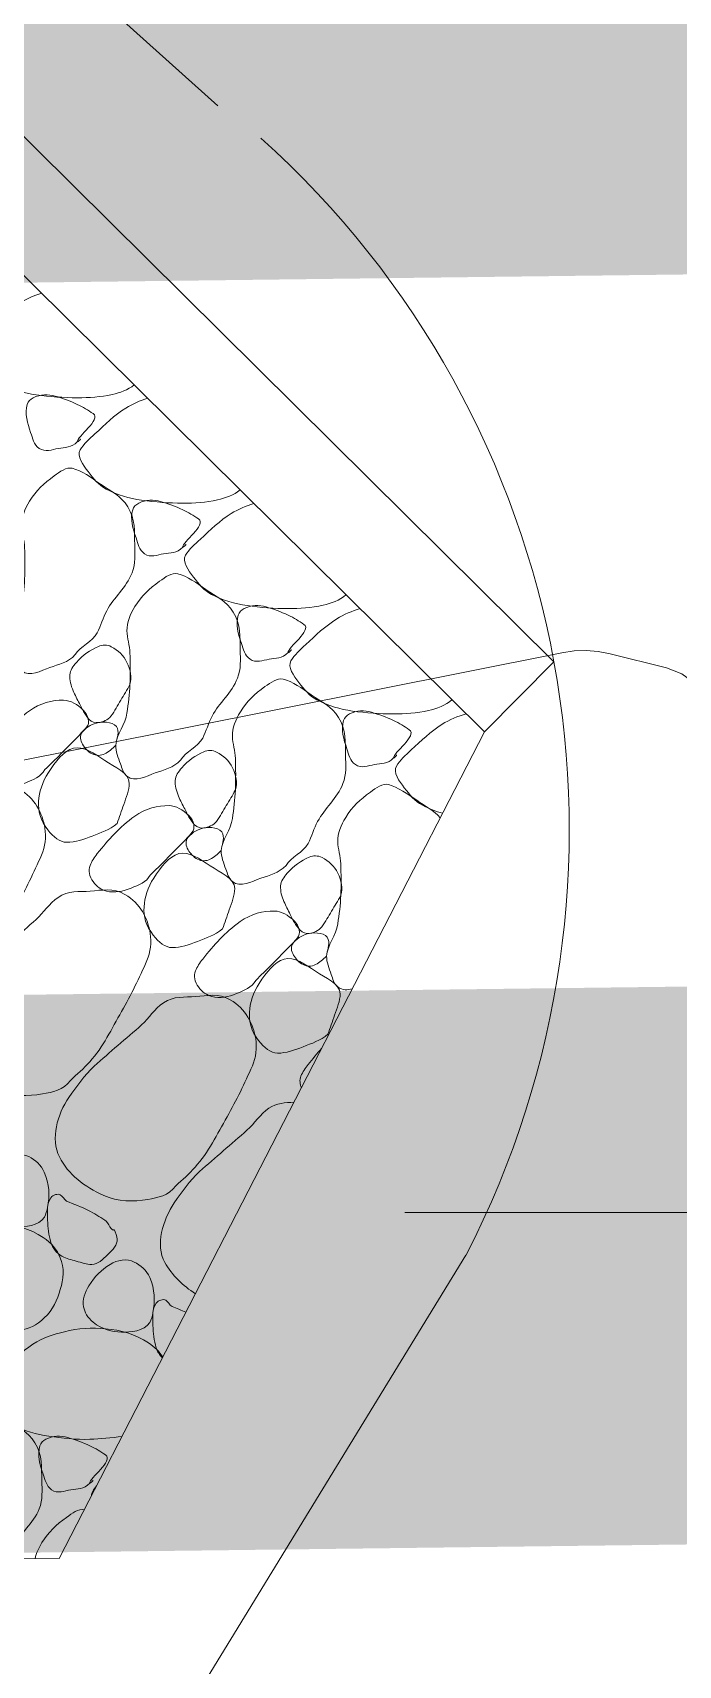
# Model space of a CAD drawing. Header units: feet. Extents: x 47819 to 50150, y 49272 to 50730.
# Drawn here: x 49412.47 to 49419.41, y 50323.01 to 50340.57 of the extents above; entities that cross this region are included whole.
import ezdxf

# ---------------------------------------------------------------- set-up
doc = ezdxf.new("R2010")
doc.units = ezdxf.units.FT
doc.header["$MEASUREMENT"] = 0
doc.linetypes.add('DGN Style 3', pattern=[19.099317, 13.64237, -5.456948])
doc.linetypes.add('HIDDEN', pattern=[0.375, 0.25, -0.125])
doc.layers.add('GRID', color=254, linetype='HIDDEN')
doc.layers.add('SILT FENCE', color=200, linetype='Continuous')
for name, color, linetype, lineweight in [('Level 22', 1, 'Continuous', 0), ('Level 30', 1, 'Continuous', 0), ('Level 45', 1, 'Continuous', 0)]:
    doc.layers.add(name, color=color, linetype=linetype, lineweight=lineweight)

msp = doc.modelspace()

# ---------------------------------------------------------------- linework, layer by layer
at = {"layer": 'GRID', "color": 252, "linetype": 'HIDDEN', "lineweight": 0, "ltscale": 33}
msp.add_line((47857.222, 50327.883), (50111.542, 50327.883), dxfattribs=at)
at = {"layer": 'Level 22', "color": 35, "linetype": 'DGN Style 3', "lineweight": 0, "flags": 128}
msp.add_lwpolyline([(49442.998, 50310.951), (49427.664, 50310.686), (49424.896, 50311.03), (49422.864, 50312.17), (49421.569, 50314.107), (49421.009, 50316.839), (49420.155, 50330.775), (49420.128, 50331.111), (49420.09, 50331.445), (49420.039, 50331.778), (49419.977, 50332.109), (49419.734, 50333.276), (49419.677, 50333.445), (49419.583, 50333.579), (49419.453, 50333.678), (49419.286, 50333.742), (49418.682, 50333.892), (49418.553, 50333.917), (49418.423, 50333.928), (49418.292, 50333.923), (49418.162, 50333.904), (49398.745, 50330.03), (49398.577, 50330.021), (49398.441, 50330.065), (49398.337, 50330.163), (49398.265, 50330.315), (49398.081, 50330.9), (49398.04, 50331.025), (49397.997, 50331.149), (49397.952, 50331.272), (49397.904, 50331.394), (49397.633, 50332.072), (49397.575, 50332.217), (49397.521, 50332.364), (49397.468, 50332.511), (49397.417, 50332.659), (49395.505, 50338.408)], dxfattribs=at)
at = {"layer": 'Level 30', "color": 5, "linetype": 'Continuous', "lineweight": 0}
for p, q in [((49414.462, 50339.786), (49402.801, 50350.268)), ((49413.109, 50320.862), (49417.13, 50327.423))]:
    msp.add_line(p, q, dxfattribs=at)
at = {"layer": 'Level 30', "color": 1, "linetype": 'Continuous', "lineweight": 0}
for p, q in [((49412.756, 50324.161), (49417.33, 50333.054)), ((49350.813, 50323.852), (49412.756, 50324.161))]:
    msp.add_line(p, q, dxfattribs=at)
at = {"layer": 'Level 30', "color": 5, "linetype": 'Continuous', "lineweight": 0, "extrusion": (0, 0, -1)}
msp.add_arc((-49408.24, 50332.002), 10, 131.9499, 207.2534, dxfattribs=at)
at = {"layer": 'Level 30', "color": 1, "linetype": 'Continuous', "lineweight": 0}
for points, knots in [([(49413.561, 50336.785), (49413.495, 50336.729), (49413.411, 50336.7), (49413.326, 50336.681), (49413.201, 50336.654), (49413.076, 50336.646), (49412.951, 50336.646), (49412.804, 50336.646), (49412.656, 50336.657), (49412.509, 50336.678), (49412.376, 50336.696), (49412.251, 50336.733), (49412.127, 50336.798), (49412.043, 50336.842), (49411.991, 50336.908), (49411.933, 50336.985), (49411.879, 50337.056), (49411.808, 50337.153), (49411.848, 50337.219), (49411.885, 50337.281), (49411.947, 50337.338), (49412.007, 50337.392), (49412.116, 50337.491), (49412.215, 50337.59), (49412.339, 50337.668), (49412.411, 50337.712), (49412.486, 50337.746), (49412.565, 50337.771)], [0, 0, 0, 0, 0.08844, 0.08844, 0.08844, 0.217742, 0.217742, 0.217742, 0.369939, 0.369939, 0.369939, 0.507445, 0.507445, 0.507445, 0.600204, 0.600204, 0.600204, 0.685492, 0.685492, 0.685492, 0.766286, 0.766286, 0.766286, 0.914627, 0.914627, 0.914627, 1, 1, 1, 1]), ([(49412.951, 50336.172), (49412.888, 50336.105), (49412.816, 50336.115), (49412.746, 50336.101), (49412.679, 50336.089), (49412.604, 50336.057), (49412.541, 50336.101), (49412.481, 50336.143), (49412.47, 50336.209), (49412.449, 50336.271), (49412.415, 50336.37), (49412.383, 50336.478), (49412.413, 50336.575), (49412.423, 50336.606), (49412.446, 50336.63), (49412.477, 50336.646), (49412.554, 50336.685), (49412.639, 50336.685), (49412.714, 50336.664), (49412.794, 50336.641), (49412.872, 50336.612), (49412.951, 50336.575), (49413.012, 50336.547), (49413.069, 50336.511), (49413.121, 50336.476), (49413.212, 50336.414), (49412.945, 50336.226), (49412.951, 50336.172), (49412.952, 50336.165), (49412.996, 50336.206), (49412.983, 50336.204)], [0, 0, 0, 0, 0.103475, 0.103475, 0.103475, 0.201297, 0.201297, 0.201297, 0.293367, 0.293367, 0.293367, 0.439391, 0.439391, 0.439391, 0.484772, 0.484772, 0.484772, 0.598088, 0.598088, 0.598088, 0.7187, 0.7187, 0.7187, 0.812423, 0.812423, 0.812423, 0.978533, 0.978533, 0.978533, 1, 1, 1, 1]), ([(49414.701, 50335.656), (49414.634, 50335.598), (49414.547, 50335.567), (49414.459, 50335.548), (49414.334, 50335.52), (49414.209, 50335.512), (49414.084, 50335.512), (49413.937, 50335.513), (49413.79, 50335.524), (49413.642, 50335.544), (49413.509, 50335.563), (49413.385, 50335.599), (49413.261, 50335.664), (49413.177, 50335.709), (49413.125, 50335.775), (49413.066, 50335.852), (49413.012, 50335.923), (49412.942, 50336.019), (49412.981, 50336.085), (49413.019, 50336.147), (49413.081, 50336.204), (49413.14, 50336.258), (49413.25, 50336.358), (49413.348, 50336.457), (49413.473, 50336.534), (49413.547, 50336.58), (49413.625, 50336.615), (49413.708, 50336.64)], [0, 0, 0, 0, 0.090561, 0.090561, 0.090561, 0.219126, 0.219126, 0.219126, 0.370455, 0.370455, 0.370455, 0.507176, 0.507176, 0.507176, 0.599407, 0.599407, 0.599407, 0.684208, 0.684208, 0.684208, 0.764541, 0.764541, 0.764541, 0.912036, 0.912036, 0.912036, 1, 1, 1, 1]), ([(49412.928, 50333.883), (49412.851, 50333.798), (49412.752, 50333.78), (49412.656, 50333.745), (49412.56, 50333.709), (49412.437, 50333.64), (49412.352, 50333.709), (49412.31, 50333.744), (49412.299, 50333.795), (49412.281, 50333.844), (49412.257, 50333.91), (49412.229, 50333.977), (49412.232, 50334.042), (49412.237, 50334.158), (49412.335, 50334.268), (49412.352, 50334.388), (49412.366, 50334.49), (49412.38, 50334.593), (49412.384, 50334.696), (49412.388, 50334.809), (49412.387, 50334.922), (49412.384, 50335.035), (49412.382, 50335.115), (49412.354, 50335.193), (49412.352, 50335.272), (49412.35, 50335.363), (49412.385, 50335.449), (49412.437, 50335.534), (49412.509, 50335.651), (49412.588, 50335.724), (49412.702, 50335.806), (49412.765, 50335.851), (49412.834, 50335.902), (49412.896, 50335.887), (49413, 50335.863), (49413.1, 50335.787), (49413.2, 50335.717), (49413.311, 50335.642), (49413.417, 50335.595), (49413.494, 50335.474), (49413.577, 50335.341), (49413.564, 50335.204), (49413.568, 50335.067), (49413.571, 50334.966), (49413.579, 50334.862), (49413.54, 50334.763), (49413.477, 50334.604), (49413.343, 50334.498), (49413.268, 50334.356), (49413.228, 50334.282), (49413.204, 50334.194), (49413.165, 50334.119), (49413.114, 50334.022), (49412.983, 50333.975), (49412.928, 50333.883)], [0, 0, 0, 0, 0.054316, 0.054316, 0.054316, 0.108799, 0.108799, 0.108799, 0.135821, 0.135821, 0.135821, 0.172146, 0.172146, 0.172146, 0.237422, 0.237422, 0.237422, 0.292461, 0.292461, 0.292461, 0.352873, 0.352873, 0.352873, 0.395413, 0.395413, 0.395413, 0.444368, 0.444368, 0.444368, 0.51201, 0.51201, 0.51201, 0.549525, 0.549525, 0.549525, 0.611502, 0.611502, 0.611502, 0.679424, 0.679424, 0.679424, 0.752988, 0.752988, 0.752988, 0.80734, 0.80734, 0.80734, 0.894432, 0.894432, 0.894432, 0.940374, 0.940374, 0.940374, 1, 1, 1, 1]), ([(49414.084, 50335.039), (49414.022, 50334.971), (49413.95, 50334.981), (49413.879, 50334.968), (49413.812, 50334.955), (49413.738, 50334.923), (49413.674, 50334.968), (49413.614, 50335.01), (49413.604, 50335.075), (49413.582, 50335.138), (49413.548, 50335.236), (49413.517, 50335.344), (49413.547, 50335.442), (49413.556, 50335.472), (49413.58, 50335.497), (49413.611, 50335.512), (49413.688, 50335.552), (49413.772, 50335.551), (49413.847, 50335.53), (49413.927, 50335.507), (49414.006, 50335.478), (49414.084, 50335.442), (49414.146, 50335.413), (49414.203, 50335.378), (49414.254, 50335.343), (49414.345, 50335.28), (49414.078, 50335.092), (49414.084, 50335.039), (49414.085, 50335.032), (49414.129, 50335.073), (49414.116, 50335.07)], [0, 0, 0, 0, 0.103475, 0.103475, 0.103475, 0.201297, 0.201297, 0.201297, 0.293367, 0.293367, 0.293367, 0.439391, 0.439391, 0.439391, 0.484772, 0.484772, 0.484772, 0.598088, 0.598088, 0.598088, 0.7187, 0.7187, 0.7187, 0.812423, 0.812423, 0.812423, 0.978533, 0.978533, 0.978533, 1, 1, 1, 1]), ([(49415.84, 50334.528), (49415.772, 50334.467), (49415.683, 50334.434), (49415.593, 50334.414), (49415.468, 50334.387), (49415.343, 50334.379), (49415.218, 50334.379), (49415.071, 50334.379), (49414.923, 50334.39), (49414.776, 50334.411), (49414.643, 50334.429), (49414.518, 50334.466), (49414.394, 50334.531), (49414.31, 50334.575), (49414.258, 50334.641), (49414.2, 50334.718), (49414.146, 50334.789), (49414.075, 50334.886), (49414.115, 50334.952), (49414.152, 50335.014), (49414.214, 50335.071), (49414.274, 50335.125), (49414.383, 50335.224), (49414.482, 50335.323), (49414.606, 50335.401), (49414.683, 50335.448), (49414.765, 50335.483), (49414.85, 50335.509)], [0, 0, 0, 0, 0.092647, 0.092647, 0.092647, 0.220483, 0.220483, 0.220483, 0.370954, 0.370954, 0.370954, 0.5069, 0.5069, 0.5069, 0.598608, 0.598608, 0.598608, 0.682928, 0.682928, 0.682928, 0.762806, 0.762806, 0.762806, 0.909464, 0.909464, 0.909464, 1, 1, 1, 1]), ([(49414.062, 50332.749), (49413.984, 50332.664), (49413.885, 50332.646), (49413.789, 50332.611), (49413.693, 50332.576), (49413.57, 50332.506), (49413.485, 50332.576), (49413.443, 50332.61), (49413.433, 50332.661), (49413.415, 50332.71), (49413.39, 50332.776), (49413.362, 50332.843), (49413.365, 50332.908), (49413.37, 50333.025), (49413.469, 50333.134), (49413.485, 50333.255), (49413.5, 50333.356), (49413.513, 50333.459), (49413.517, 50333.562), (49413.522, 50333.675), (49413.52, 50333.789), (49413.517, 50333.902), (49413.515, 50333.981), (49413.487, 50334.06), (49413.485, 50334.139), (49413.484, 50334.229), (49413.518, 50334.315), (49413.57, 50334.4), (49413.642, 50334.517), (49413.722, 50334.591), (49413.835, 50334.672), (49413.898, 50334.718), (49413.967, 50334.769), (49414.03, 50334.754), (49414.133, 50334.729), (49414.234, 50334.653), (49414.334, 50334.584), (49414.444, 50334.508), (49414.55, 50334.462), (49414.627, 50334.34), (49414.711, 50334.208), (49414.698, 50334.07), (49414.702, 50333.933), (49414.704, 50333.833), (49414.713, 50333.729), (49414.673, 50333.629), (49414.611, 50333.47), (49414.476, 50333.365), (49414.401, 50333.223), (49414.361, 50333.148), (49414.338, 50333.061), (49414.299, 50332.986), (49414.248, 50332.889), (49414.117, 50332.842), (49414.062, 50332.749)], [0, 0, 0, 0, 0.054316, 0.054316, 0.054316, 0.108799, 0.108799, 0.108799, 0.135821, 0.135821, 0.135821, 0.172146, 0.172146, 0.172146, 0.237422, 0.237422, 0.237422, 0.292461, 0.292461, 0.292461, 0.352873, 0.352873, 0.352873, 0.395413, 0.395413, 0.395413, 0.444368, 0.444368, 0.444368, 0.51201, 0.51201, 0.51201, 0.549525, 0.549525, 0.549525, 0.611502, 0.611502, 0.611502, 0.679424, 0.679424, 0.679424, 0.752988, 0.752988, 0.752988, 0.80734, 0.80734, 0.80734, 0.894432, 0.894432, 0.894432, 0.940374, 0.940374, 0.940374, 1, 1, 1, 1]), ([(49415.218, 50333.905), (49415.155, 50333.838), (49415.083, 50333.848), (49415.013, 50333.834), (49414.946, 50333.822), (49414.871, 50333.79), (49414.808, 50333.834), (49414.748, 50333.876), (49414.737, 50333.942), (49414.716, 50334.004), (49414.682, 50334.103), (49414.65, 50334.211), (49414.68, 50334.308), (49414.69, 50334.339), (49414.713, 50334.363), (49414.744, 50334.379), (49414.821, 50334.418), (49414.906, 50334.418), (49414.981, 50334.397), (49415.061, 50334.374), (49415.139, 50334.345), (49415.218, 50334.308), (49415.279, 50334.28), (49415.336, 50334.244), (49415.388, 50334.209), (49415.479, 50334.147), (49415.212, 50333.959), (49415.218, 50333.905), (49415.219, 50333.898), (49415.263, 50333.939), (49415.25, 50333.937)], [0, 0, 0, 0, 0.103475, 0.103475, 0.103475, 0.201297, 0.201297, 0.201297, 0.293367, 0.293367, 0.293367, 0.439391, 0.439391, 0.439391, 0.484772, 0.484772, 0.484772, 0.598088, 0.598088, 0.598088, 0.7187, 0.7187, 0.7187, 0.812423, 0.812423, 0.812423, 0.978533, 0.978533, 0.978533, 1, 1, 1, 1]), ([(49416.98, 50333.4), (49416.911, 50333.336), (49416.819, 50333.301), (49416.726, 50333.281), (49416.601, 50333.253), (49416.476, 50333.245), (49416.351, 50333.245), (49416.204, 50333.246), (49416.057, 50333.257), (49415.909, 50333.277), (49415.776, 50333.296), (49415.652, 50333.332), (49415.528, 50333.397), (49415.444, 50333.442), (49415.392, 50333.508), (49415.333, 50333.585), (49415.279, 50333.656), (49415.209, 50333.752), (49415.248, 50333.818), (49415.286, 50333.88), (49415.348, 50333.937), (49415.407, 50333.991), (49415.516, 50334.091), (49415.615, 50334.19), (49415.74, 50334.267), (49415.819, 50334.316), (49415.904, 50334.352), (49415.992, 50334.378)], [0, 0, 0, 0, 0.094699, 0.094699, 0.094699, 0.221814, 0.221814, 0.221814, 0.371438, 0.371438, 0.371438, 0.506617, 0.506617, 0.506617, 0.597808, 0.597808, 0.597808, 0.681653, 0.681653, 0.681653, 0.761081, 0.761081, 0.761081, 0.906912, 0.906912, 0.906912, 1, 1, 1, 1]), ([(49413.517, 50333.562), (49413.486, 50333.5), (49413.452, 50333.449), (49413.418, 50333.393), (49413.384, 50333.335), (49413.355, 50333.279), (49413.312, 50333.223), (49413.28, 50333.18), (49413.224, 50333.158), (49413.178, 50333.152), (49413.146, 50333.148), (49413.106, 50333.159), (49413.079, 50333.187), (49413.027, 50333.242), (49413.004, 50333.298), (49412.973, 50333.357), (49412.949, 50333.403), (49412.927, 50333.448), (49412.906, 50333.495), (49412.882, 50333.549), (49412.866, 50333.609), (49412.87, 50333.665), (49412.874, 50333.713), (49412.904, 50333.756), (49412.941, 50333.799), (49413.012, 50333.882), (49413.089, 50333.933), (49413.178, 50333.972), (49413.22, 50333.991), (49413.273, 50333.991), (49413.316, 50333.969), (49413.39, 50333.929), (49413.447, 50333.877), (49413.485, 50333.799), (49413.524, 50333.721), (49413.54, 50333.638), (49413.517, 50333.562)], [0, 0, 0, 0, 0.087607, 0.087607, 0.087607, 0.176844, 0.176844, 0.176844, 0.244543, 0.244543, 0.244543, 0.291416, 0.291416, 0.291416, 0.380653, 0.380653, 0.380653, 0.449046, 0.449046, 0.449046, 0.526343, 0.526343, 0.526343, 0.594042, 0.594042, 0.594042, 0.724902, 0.724902, 0.724902, 0.786407, 0.786407, 0.786407, 0.893425, 0.893425, 0.893425, 1, 1, 1, 1]), ([(49415.195, 50331.616), (49415.118, 50331.531), (49415.019, 50331.513), (49414.923, 50331.478), (49414.827, 50331.442), (49414.703, 50331.373), (49414.619, 50331.442), (49414.577, 50331.477), (49414.566, 50331.528), (49414.548, 50331.577), (49414.524, 50331.643), (49414.496, 50331.71), (49414.499, 50331.775), (49414.504, 50331.891), (49414.602, 50332.001), (49414.619, 50332.121), (49414.633, 50332.223), (49414.647, 50332.326), (49414.651, 50332.429), (49414.655, 50332.542), (49414.654, 50332.655), (49414.651, 50332.768), (49414.649, 50332.848), (49414.621, 50332.926), (49414.619, 50333.005), (49414.617, 50333.096), (49414.652, 50333.182), (49414.704, 50333.267), (49414.776, 50333.384), (49414.855, 50333.457), (49414.969, 50333.539), (49415.032, 50333.584), (49415.101, 50333.635), (49415.163, 50333.62), (49415.267, 50333.596), (49415.367, 50333.52), (49415.467, 50333.451), (49415.578, 50333.375), (49415.684, 50333.328), (49415.761, 50333.207), (49415.844, 50333.074), (49415.831, 50332.937), (49415.835, 50332.8), (49415.838, 50332.699), (49415.846, 50332.595), (49415.807, 50332.496), (49415.744, 50332.337), (49415.61, 50332.231), (49415.535, 50332.089), (49415.495, 50332.015), (49415.471, 50331.927), (49415.432, 50331.852), (49415.381, 50331.755), (49415.25, 50331.708), (49415.195, 50331.616)], [0, 0, 0, 0, 0.054316, 0.054316, 0.054316, 0.108799, 0.108799, 0.108799, 0.135821, 0.135821, 0.135821, 0.172146, 0.172146, 0.172146, 0.237422, 0.237422, 0.237422, 0.292461, 0.292461, 0.292461, 0.352873, 0.352873, 0.352873, 0.395413, 0.395413, 0.395413, 0.444368, 0.444368, 0.444368, 0.51201, 0.51201, 0.51201, 0.549525, 0.549525, 0.549525, 0.611502, 0.611502, 0.611502, 0.679424, 0.679424, 0.679424, 0.752988, 0.752988, 0.752988, 0.80734, 0.80734, 0.80734, 0.894432, 0.894432, 0.894432, 0.940374, 0.940374, 0.940374, 1, 1, 1, 1]), ([(49412.602, 50332.647), (49412.561, 50332.568), (49412.476, 50332.539), (49412.396, 50332.505), (49412.312, 50332.469), (49412.216, 50332.451), (49412.131, 50332.473), (49412.075, 50332.488), (49412.027, 50332.521), (49411.986, 50332.576), (49411.946, 50332.63), (49411.933, 50332.697), (49411.955, 50332.749), (49411.973, 50332.793), (49412, 50332.836), (49412.032, 50332.876), (49412.157, 50333.032), (49412.266, 50333.158), (49412.435, 50333.279), (49412.55, 50333.361), (49412.683, 50333.397), (49412.803, 50333.393), (49412.879, 50333.39), (49412.951, 50333.351), (49413.019, 50333.283), (49413.07, 50333.231), (49413.091, 50333.148), (49413.051, 50333.103), (49413.015, 50333.063), (49412.979, 50333.025), (49412.941, 50332.986), (49412.828, 50332.87), (49412.715, 50332.755), (49412.602, 50332.647)], [0, 0, 0, 0, 0.081972, 0.081972, 0.081972, 0.169857, 0.169857, 0.169857, 0.228285, 0.228285, 0.228285, 0.286248, 0.286248, 0.286248, 0.335334, 0.335334, 0.335334, 0.522907, 0.522907, 0.522907, 0.649504, 0.649504, 0.649504, 0.729114, 0.729114, 0.729114, 0.789367, 0.789367, 0.789367, 0.842044, 0.842044, 0.842044, 1, 1, 1, 1]), ([(49416.351, 50332.772), (49416.289, 50332.704), (49416.217, 50332.714), (49416.146, 50332.701), (49416.079, 50332.688), (49416.005, 50332.656), (49415.941, 50332.701), (49415.881, 50332.743), (49415.871, 50332.808), (49415.849, 50332.871), (49415.815, 50332.969), (49415.784, 50333.077), (49415.814, 50333.175), (49415.823, 50333.205), (49415.847, 50333.23), (49415.878, 50333.245), (49415.955, 50333.285), (49416.039, 50333.285), (49416.114, 50333.263), (49416.194, 50333.24), (49416.273, 50333.211), (49416.351, 50333.175), (49416.412, 50333.146), (49416.47, 50333.111), (49416.521, 50333.076), (49416.612, 50333.013), (49416.345, 50332.825), (49416.351, 50332.772), (49416.352, 50332.765), (49416.396, 50332.806), (49416.383, 50332.804)], [0, 0, 0, 0, 0.103475, 0.103475, 0.103475, 0.201297, 0.201297, 0.201297, 0.293367, 0.293367, 0.293367, 0.439391, 0.439391, 0.439391, 0.484772, 0.484772, 0.484772, 0.598088, 0.598088, 0.598088, 0.7187, 0.7187, 0.7187, 0.812423, 0.812423, 0.812423, 0.978533, 0.978533, 0.978533, 1, 1, 1, 1]), ([(49416.879, 50332.177), (49416.804, 50332.198), (49416.732, 50332.228), (49416.661, 50332.264), (49416.579, 50332.306), (49416.526, 50332.375), (49416.467, 50332.451), (49416.412, 50332.521), (49416.342, 50332.619), (49416.382, 50332.685), (49416.419, 50332.747), (49416.481, 50332.804), (49416.541, 50332.858), (49416.65, 50332.958), (49416.748, 50333.057), (49416.873, 50333.134), (49416.956, 50333.184), (49417.043, 50333.221), (49417.134, 50333.247)], [0, 0, 0, 0, 0.13768, 0.13768, 0.13768, 0.296075, 0.296075, 0.296075, 0.44171, 0.44171, 0.44171, 0.579673, 0.579673, 0.579673, 0.832976, 0.832976, 0.832976, 1, 1, 1, 1]), ([(49413.365, 50332.908), (49413.327, 50332.87), (49413.289, 50332.84), (49413.245, 50332.816), (49413.206, 50332.795), (49413.152, 50332.795), (49413.111, 50332.816), (49413.066, 50332.839), (49413.034, 50332.876), (49413.008, 50332.919), (49412.984, 50332.958), (49412.974, 50333.014), (49413.008, 50333.053), (49413.058, 50333.11), (49413.119, 50333.141), (49413.178, 50333.152), (49413.243, 50333.164), (49413.362, 50333.159), (49413.383, 50333.088), (49413.401, 50333.029), (49413.369, 50332.968), (49413.365, 50332.908)], [0, 0, 0, 0, 0.13075, 0.13075, 0.13075, 0.246831, 0.246831, 0.246831, 0.372114, 0.372114, 0.372114, 0.488195, 0.488195, 0.488195, 0.657947, 0.657947, 0.657947, 0.84346, 0.84346, 0.84346, 1, 1, 1, 1]), ([(49413.379, 50332.067), (49413.295, 50331.998), (49413.206, 50331.97), (49413.111, 50331.932), (49413.022, 50331.897), (49412.928, 50331.863), (49412.838, 50331.865), (49412.76, 50331.867), (49412.694, 50331.922), (49412.633, 50332), (49412.554, 50332.101), (49412.529, 50332.203), (49412.534, 50332.304), (49412.54, 50332.407), (49412.573, 50332.511), (49412.64, 50332.615), (49412.718, 50332.733), (49412.802, 50332.848), (49412.909, 50332.876), (49413.013, 50332.904), (49413.137, 50332.819), (49413.245, 50332.746), (49413.353, 50332.672), (49413.508, 50332.615), (49413.51, 50332.502), (49413.511, 50332.426), (49413.476, 50332.347), (49413.45, 50332.272), (49413.427, 50332.203), (49413.402, 50332.135), (49413.379, 50332.067)], [0, 0, 0, 0, 0.099321, 0.099321, 0.099321, 0.192025, 0.192025, 0.192025, 0.273076, 0.273076, 0.273076, 0.378794, 0.378794, 0.378794, 0.48747, 0.48747, 0.48747, 0.61146, 0.61146, 0.61146, 0.73063, 0.73063, 0.73063, 0.849753, 0.849753, 0.849753, 0.928287, 0.928287, 0.928287, 1, 1, 1, 1]), ([(49414.651, 50332.429), (49414.62, 50332.367), (49414.586, 50332.315), (49414.552, 50332.259), (49414.517, 50332.202), (49414.488, 50332.145), (49414.446, 50332.089), (49414.413, 50332.047), (49414.357, 50332.025), (49414.311, 50332.019), (49414.279, 50332.014), (49414.24, 50332.025), (49414.212, 50332.054), (49414.16, 50332.108), (49414.138, 50332.164), (49414.106, 50332.224), (49414.082, 50332.269), (49414.06, 50332.314), (49414.039, 50332.362), (49414.015, 50332.415), (49414, 50332.476), (49414.004, 50332.531), (49414.007, 50332.58), (49414.037, 50332.623), (49414.074, 50332.666), (49414.146, 50332.748), (49414.222, 50332.799), (49414.311, 50332.839), (49414.353, 50332.857), (49414.407, 50332.858), (49414.449, 50332.835), (49414.523, 50332.796), (49414.58, 50332.744), (49414.619, 50332.666), (49414.657, 50332.588), (49414.674, 50332.504), (49414.651, 50332.429)], [0, 0, 0, 0, 0.087607, 0.087607, 0.087607, 0.176844, 0.176844, 0.176844, 0.244543, 0.244543, 0.244543, 0.291416, 0.291416, 0.291416, 0.380653, 0.380653, 0.380653, 0.449046, 0.449046, 0.449046, 0.526343, 0.526343, 0.526343, 0.594042, 0.594042, 0.594042, 0.724902, 0.724902, 0.724902, 0.786407, 0.786407, 0.786407, 0.893425, 0.893425, 0.893425, 1, 1, 1, 1]), ([(49411.742, 50330.437), (49411.668, 50330.329), (49411.55, 50330.311), (49411.442, 50330.292), (49411.287, 50330.264), (49411.122, 50330.265), (49410.968, 50330.334), (49410.763, 50330.426), (49410.585, 50330.559), (49410.491, 50330.748), (49410.394, 50330.942), (49410.469, 50331.208), (49410.593, 50331.388), (49410.676, 50331.508), (49410.759, 50331.626), (49410.866, 50331.724), (49411.033, 50331.877), (49411.208, 50332.019), (49411.375, 50332.169), (49411.457, 50332.244), (49411.509, 50332.335), (49411.612, 50332.406), (49411.718, 50332.48), (49411.84, 50332.465), (49411.955, 50332.473), (49412.078, 50332.483), (49412.206, 50332.511), (49412.329, 50332.438), (49412.494, 50332.341), (49412.575, 50332.18), (49412.602, 50332.017), (49412.617, 50331.922), (49412.606, 50331.817), (49412.566, 50331.727), (49412.483, 50331.54), (49412.396, 50331.358), (49412.294, 50331.179), (49412.187, 50330.992), (49412.095, 50330.799), (49411.951, 50330.638), (49411.886, 50330.566), (49411.814, 50330.502), (49411.742, 50330.437)], [0, 0, 0, 0, 0.050597, 0.050597, 0.050597, 0.122728, 0.122728, 0.122728, 0.218507, 0.218507, 0.218507, 0.316787, 0.316787, 0.316787, 0.38235, 0.38235, 0.38235, 0.484937, 0.484937, 0.484937, 0.535738, 0.535738, 0.535738, 0.588733, 0.588733, 0.588733, 0.645816, 0.645816, 0.645816, 0.721809, 0.721809, 0.721809, 0.766098, 0.766098, 0.766098, 0.85889, 0.85889, 0.85889, 0.956017, 0.956017, 0.956017, 1, 1, 1, 1]), ([(49415.908, 50330.289), (49415.858, 50330.276), (49415.801, 50330.27), (49415.752, 50330.309), (49415.705, 50330.347), (49415.7, 50330.394), (49415.682, 50330.443), (49415.657, 50330.509), (49415.629, 50330.576), (49415.632, 50330.641), (49415.637, 50330.758), (49415.736, 50330.867), (49415.752, 50330.988), (49415.767, 50331.089), (49415.78, 50331.192), (49415.784, 50331.295), (49415.789, 50331.408), (49415.787, 50331.522), (49415.784, 50331.635), (49415.782, 50331.714), (49415.754, 50331.793), (49415.752, 50331.872), (49415.751, 50331.962), (49415.785, 50332.048), (49415.837, 50332.133), (49415.909, 50332.25), (49415.989, 50332.324), (49416.102, 50332.405), (49416.165, 50332.451), (49416.235, 50332.505), (49416.297, 50332.487), (49416.4, 50332.456), (49416.502, 50332.385), (49416.601, 50332.317), (49416.691, 50332.256), (49416.785, 50332.208), (49416.854, 50332.128)], [0, 0, 0, 0, 0.047594, 0.047594, 0.047594, 0.093643, 0.093643, 0.093643, 0.155542, 0.155542, 0.155542, 0.266777, 0.266777, 0.266777, 0.360569, 0.360569, 0.360569, 0.463514, 0.463514, 0.463514, 0.536007, 0.536007, 0.536007, 0.61943, 0.61943, 0.61943, 0.734696, 0.734696, 0.734696, 0.798624, 0.798624, 0.798624, 0.904238, 0.904238, 0.904238, 1, 1, 1, 1]), ([(49413.735, 50331.513), (49413.695, 50331.434), (49413.609, 50331.405), (49413.53, 50331.372), (49413.445, 50331.336), (49413.35, 50331.318), (49413.265, 50331.34), (49413.208, 50331.354), (49413.161, 50331.388), (49413.12, 50331.442), (49413.079, 50331.496), (49413.067, 50331.563), (49413.088, 50331.616), (49413.106, 50331.66), (49413.133, 50331.702), (49413.166, 50331.743), (49413.291, 50331.898), (49413.399, 50332.024), (49413.569, 50332.146), (49413.683, 50332.228), (49413.816, 50332.263), (49413.937, 50332.259), (49414.012, 50332.256), (49414.084, 50332.218), (49414.152, 50332.149), (49414.204, 50332.098), (49414.224, 50332.014), (49414.184, 50331.969), (49414.149, 50331.93), (49414.112, 50331.891), (49414.074, 50331.852), (49413.961, 50331.736), (49413.848, 50331.622), (49413.735, 50331.513)], [0, 0, 0, 0, 0.081972, 0.081972, 0.081972, 0.169857, 0.169857, 0.169857, 0.228285, 0.228285, 0.228285, 0.286248, 0.286248, 0.286248, 0.335334, 0.335334, 0.335334, 0.522907, 0.522907, 0.522907, 0.649504, 0.649504, 0.649504, 0.729114, 0.729114, 0.729114, 0.789367, 0.789367, 0.789367, 0.842044, 0.842044, 0.842044, 1, 1, 1, 1]), ([(49414.499, 50331.775), (49414.461, 50331.737), (49414.423, 50331.707), (49414.379, 50331.683), (49414.339, 50331.661), (49414.286, 50331.661), (49414.244, 50331.683), (49414.199, 50331.706), (49414.167, 50331.743), (49414.142, 50331.785), (49414.118, 50331.825), (49414.107, 50331.881), (49414.142, 50331.92), (49414.192, 50331.976), (49414.252, 50332.007), (49414.311, 50332.019), (49414.376, 50332.031), (49414.495, 50332.026), (49414.516, 50331.955), (49414.534, 50331.895), (49414.502, 50331.835), (49414.499, 50331.775)], [0, 0, 0, 0, 0.13075, 0.13075, 0.13075, 0.246831, 0.246831, 0.246831, 0.372114, 0.372114, 0.372114, 0.488195, 0.488195, 0.488195, 0.657947, 0.657947, 0.657947, 0.84346, 0.84346, 0.84346, 1, 1, 1, 1]), ([(49414.513, 50330.933), (49414.429, 50330.865), (49414.339, 50330.837), (49414.244, 50330.799), (49414.155, 50330.764), (49414.061, 50330.729), (49413.972, 50330.732), (49413.894, 50330.734), (49413.828, 50330.789), (49413.767, 50330.866), (49413.688, 50330.967), (49413.662, 50331.069), (49413.668, 50331.17), (49413.674, 50331.274), (49413.706, 50331.378), (49413.774, 50331.481), (49413.851, 50331.599), (49413.935, 50331.714), (49414.043, 50331.743), (49414.146, 50331.77), (49414.271, 50331.685), (49414.379, 50331.612), (49414.486, 50331.539), (49414.642, 50331.482), (49414.644, 50331.368), (49414.645, 50331.293), (49414.609, 50331.213), (49414.584, 50331.138), (49414.56, 50331.07), (49414.536, 50331.002), (49414.513, 50330.933)], [0, 0, 0, 0, 0.099321, 0.099321, 0.099321, 0.192025, 0.192025, 0.192025, 0.273076, 0.273076, 0.273076, 0.378794, 0.378794, 0.378794, 0.48747, 0.48747, 0.48747, 0.61146, 0.61146, 0.61146, 0.73063, 0.73063, 0.73063, 0.849753, 0.849753, 0.849753, 0.928287, 0.928287, 0.928287, 1, 1, 1, 1]), ([(49415.784, 50331.295), (49415.753, 50331.233), (49415.719, 50331.182), (49415.685, 50331.126), (49415.651, 50331.068), (49415.622, 50331.012), (49415.579, 50330.956), (49415.547, 50330.913), (49415.491, 50330.891), (49415.445, 50330.885), (49415.413, 50330.881), (49415.373, 50330.892), (49415.346, 50330.92), (49415.293, 50330.975), (49415.271, 50331.031), (49415.24, 50331.09), (49415.216, 50331.136), (49415.194, 50331.181), (49415.173, 50331.228), (49415.149, 50331.282), (49415.133, 50331.342), (49415.137, 50331.398), (49415.141, 50331.446), (49415.171, 50331.489), (49415.208, 50331.532), (49415.279, 50331.615), (49415.356, 50331.666), (49415.445, 50331.705), (49415.487, 50331.724), (49415.54, 50331.724), (49415.583, 50331.702), (49415.657, 50331.662), (49415.714, 50331.61), (49415.752, 50331.532), (49415.791, 50331.454), (49415.807, 50331.371), (49415.784, 50331.295)], [0, 0, 0, 0, 0.087607, 0.087607, 0.087607, 0.176844, 0.176844, 0.176844, 0.244543, 0.244543, 0.244543, 0.291416, 0.291416, 0.291416, 0.380653, 0.380653, 0.380653, 0.449046, 0.449046, 0.449046, 0.526343, 0.526343, 0.526343, 0.594042, 0.594042, 0.594042, 0.724902, 0.724902, 0.724902, 0.786407, 0.786407, 0.786407, 0.893425, 0.893425, 0.893425, 1, 1, 1, 1]), ([(49412.876, 50329.303), (49412.801, 50329.196), (49412.684, 50329.178), (49412.575, 50329.158), (49412.421, 50329.131), (49412.256, 50329.132), (49412.102, 50329.201), (49411.897, 50329.292), (49411.718, 50329.426), (49411.624, 50329.614), (49411.528, 50329.808), (49411.603, 50330.075), (49411.727, 50330.254), (49411.81, 50330.374), (49411.892, 50330.492), (49411.999, 50330.59), (49412.166, 50330.744), (49412.342, 50330.885), (49412.508, 50331.036), (49412.591, 50331.11), (49412.643, 50331.202), (49412.745, 50331.273), (49412.852, 50331.346), (49412.973, 50331.331), (49413.088, 50331.34), (49413.212, 50331.349), (49413.339, 50331.377), (49413.463, 50331.304), (49413.628, 50331.208), (49413.709, 50331.047), (49413.735, 50330.884), (49413.75, 50330.789), (49413.739, 50330.683), (49413.7, 50330.594), (49413.617, 50330.406), (49413.53, 50330.224), (49413.427, 50330.046), (49413.32, 50329.859), (49413.229, 50329.665), (49413.085, 50329.505), (49413.019, 50329.432), (49412.947, 50329.369), (49412.876, 50329.303)], [0, 0, 0, 0, 0.050597, 0.050597, 0.050597, 0.122728, 0.122728, 0.122728, 0.218507, 0.218507, 0.218507, 0.316787, 0.316787, 0.316787, 0.38235, 0.38235, 0.38235, 0.484937, 0.484937, 0.484937, 0.535738, 0.535738, 0.535738, 0.588733, 0.588733, 0.588733, 0.645816, 0.645816, 0.645816, 0.721809, 0.721809, 0.721809, 0.766098, 0.766098, 0.766098, 0.85889, 0.85889, 0.85889, 0.956017, 0.956017, 0.956017, 1, 1, 1, 1]), ([(49414.869, 50330.38), (49414.828, 50330.301), (49414.743, 50330.272), (49414.663, 50330.238), (49414.579, 50330.202), (49414.483, 50330.184), (49414.398, 50330.206), (49414.342, 50330.221), (49414.294, 50330.254), (49414.253, 50330.309), (49414.213, 50330.363), (49414.2, 50330.43), (49414.222, 50330.482), (49414.24, 50330.526), (49414.267, 50330.569), (49414.299, 50330.609), (49414.424, 50330.765), (49414.533, 50330.891), (49414.702, 50331.012), (49414.817, 50331.094), (49414.95, 50331.13), (49415.07, 50331.126), (49415.146, 50331.123), (49415.218, 50331.084), (49415.286, 50331.016), (49415.337, 50330.964), (49415.358, 50330.881), (49415.318, 50330.836), (49415.282, 50330.796), (49415.246, 50330.758), (49415.208, 50330.719), (49415.095, 50330.603), (49414.982, 50330.488), (49414.869, 50330.38)], [0, 0, 0, 0, 0.081972, 0.081972, 0.081972, 0.169857, 0.169857, 0.169857, 0.228285, 0.228285, 0.228285, 0.286248, 0.286248, 0.286248, 0.335334, 0.335334, 0.335334, 0.522907, 0.522907, 0.522907, 0.649504, 0.649504, 0.649504, 0.729114, 0.729114, 0.729114, 0.789367, 0.789367, 0.789367, 0.842044, 0.842044, 0.842044, 1, 1, 1, 1]), ([(49415.632, 50330.641), (49415.594, 50330.603), (49415.556, 50330.573), (49415.512, 50330.549), (49415.473, 50330.528), (49415.419, 50330.528), (49415.378, 50330.549), (49415.333, 50330.572), (49415.301, 50330.609), (49415.275, 50330.652), (49415.251, 50330.691), (49415.241, 50330.747), (49415.275, 50330.786), (49415.325, 50330.843), (49415.386, 50330.874), (49415.445, 50330.885), (49415.51, 50330.897), (49415.629, 50330.892), (49415.65, 50330.821), (49415.668, 50330.762), (49415.636, 50330.701), (49415.632, 50330.641)], [0, 0, 0, 0, 0.13075, 0.13075, 0.13075, 0.246831, 0.246831, 0.246831, 0.372114, 0.372114, 0.372114, 0.488195, 0.488195, 0.488195, 0.657947, 0.657947, 0.657947, 0.84346, 0.84346, 0.84346, 1, 1, 1, 1]), ([(49415.646, 50329.8), (49415.562, 50329.731), (49415.473, 50329.703), (49415.378, 50329.665), (49415.289, 50329.63), (49415.195, 50329.596), (49415.105, 50329.598), (49415.027, 50329.601), (49414.961, 50329.655), (49414.9, 50329.733), (49414.821, 50329.834), (49414.796, 50329.936), (49414.801, 50330.037), (49414.807, 50330.14), (49414.84, 50330.244), (49414.907, 50330.348), (49414.984, 50330.466), (49415.069, 50330.581), (49415.176, 50330.609), (49415.279, 50330.637), (49415.404, 50330.552), (49415.512, 50330.479), (49415.62, 50330.405), (49415.775, 50330.348), (49415.777, 50330.235), (49415.778, 50330.159), (49415.743, 50330.08), (49415.717, 50330.005), (49415.694, 50329.936), (49415.669, 50329.868), (49415.646, 50329.8)], [0, 0, 0, 0, 0.099321, 0.099321, 0.099321, 0.192025, 0.192025, 0.192025, 0.273076, 0.273076, 0.273076, 0.378794, 0.378794, 0.378794, 0.48747, 0.48747, 0.48747, 0.61146, 0.61146, 0.61146, 0.73063, 0.73063, 0.73063, 0.849753, 0.849753, 0.849753, 0.928287, 0.928287, 0.928287, 1, 1, 1, 1]), ([(49414.009, 50328.17), (49413.935, 50328.062), (49413.817, 50328.044), (49413.709, 50328.025), (49413.554, 50327.997), (49413.389, 50327.998), (49413.235, 50328.067), (49413.03, 50328.159), (49412.852, 50328.292), (49412.758, 50328.481), (49412.661, 50328.675), (49412.736, 50328.941), (49412.86, 50329.121), (49412.943, 50329.241), (49413.026, 50329.359), (49413.133, 50329.457), (49413.3, 50329.61), (49413.475, 50329.752), (49413.642, 50329.902), (49413.724, 50329.977), (49413.776, 50330.069), (49413.879, 50330.139), (49413.985, 50330.213), (49414.107, 50330.198), (49414.222, 50330.206), (49414.345, 50330.216), (49414.473, 50330.244), (49414.596, 50330.171), (49414.761, 50330.074), (49414.842, 50329.913), (49414.869, 50329.75), (49414.884, 50329.655), (49414.873, 50329.55), (49414.833, 50329.46), (49414.75, 50329.273), (49414.663, 50329.091), (49414.561, 50328.912), (49414.454, 50328.725), (49414.362, 50328.532), (49414.218, 50328.371), (49414.153, 50328.299), (49414.081, 50328.235), (49414.009, 50328.17)], [0, 0, 0, 0, 0.050597, 0.050597, 0.050597, 0.122728, 0.122728, 0.122728, 0.218507, 0.218507, 0.218507, 0.316787, 0.316787, 0.316787, 0.38235, 0.38235, 0.38235, 0.484937, 0.484937, 0.484937, 0.535738, 0.535738, 0.535738, 0.588733, 0.588733, 0.588733, 0.645816, 0.645816, 0.645816, 0.721809, 0.721809, 0.721809, 0.766098, 0.766098, 0.766098, 0.85889, 0.85889, 0.85889, 0.956017, 0.956017, 0.956017, 1, 1, 1, 1]), ([(49415.36, 50329.223), (49415.344, 50329.262), (49415.339, 50329.31), (49415.355, 50329.349), (49415.374, 50329.395), (49415.401, 50329.437), (49415.433, 50329.476), (49415.481, 50329.534), (49415.528, 50329.593), (49415.578, 50329.648)], [0, 0, 0, 0, 0.251248, 0.251248, 0.251248, 0.549202, 0.549202, 0.549202, 1, 1, 1, 1]), ([(49414.222, 50327.01), (49414.087, 50327.093), (49413.967, 50327.214), (49413.891, 50327.347), (49413.788, 50327.531), (49413.871, 50327.806), (49413.994, 50327.987), (49414.076, 50328.109), (49414.159, 50328.225), (49414.266, 50328.323), (49414.433, 50328.477), (49414.609, 50328.618), (49414.775, 50328.769), (49414.858, 50328.843), (49414.914, 50328.937), (49415.012, 50329.006), (49415.093, 50329.062), (49415.189, 50329.066), (49415.281, 50329.069)], [0, 0, 0, 0, 0.166229, 0.166229, 0.166229, 0.39442, 0.39442, 0.39442, 0.546648, 0.546648, 0.546648, 0.78484, 0.78484, 0.78484, 0.902792, 0.902792, 0.902792, 1, 1, 1, 1]), ([(49412.599, 50327.834), (49412.529, 50327.735), (49412.393, 50327.728), (49412.291, 50327.731), (49412.19, 50327.735), (49412.088, 50327.755), (49411.987, 50327.837), (49411.926, 50327.888), (49411.895, 50327.943), (49411.885, 50328.004), (49411.872, 50328.076), (49411.896, 50328.158), (49411.941, 50328.23), (49412.004, 50328.33), (49412.075, 50328.4), (49412.171, 50328.46), (49412.247, 50328.508), (49412.351, 50328.523), (49412.429, 50328.484), (49412.5, 50328.449), (49412.56, 50328.395), (49412.595, 50328.318), (49412.652, 50328.193), (49412.655, 50328.06), (49412.631, 50327.936), (49412.624, 50327.902), (49412.613, 50327.868), (49412.599, 50327.834)], [0, 0, 0, 0, 0.135954, 0.135954, 0.135954, 0.270983, 0.270983, 0.270983, 0.352857, 0.352857, 0.352857, 0.450656, 0.450656, 0.450656, 0.586933, 0.586933, 0.586933, 0.695652, 0.695652, 0.695652, 0.79419, 0.79419, 0.79419, 0.954985, 0.954985, 0.954985, 1, 1, 1, 1]), ([(49413.348, 50327.7), (49413.362, 50327.666), (49413.377, 50327.631), (49413.38, 50327.597), (49413.386, 50327.536), (49413.33, 50327.484), (49413.278, 50327.431), (49413.224, 50327.377), (49413.172, 50327.325), (49413.108, 50327.325), (49413.052, 50327.325), (49412.994, 50327.344), (49412.938, 50327.36), (49412.886, 50327.375), (49412.836, 50327.387), (49412.786, 50327.413), (49412.727, 50327.445), (49412.685, 50327.499), (49412.666, 50327.562), (49412.642, 50327.641), (49412.635, 50327.721), (49412.631, 50327.802), (49412.628, 50327.847), (49412.628, 50327.892), (49412.631, 50327.936), (49412.633, 50327.974), (49412.641, 50328.008), (49412.666, 50328.043), (49412.69, 50328.075), (49412.741, 50328.088), (49412.768, 50328.074), (49412.793, 50328.062), (49412.808, 50328.021), (49412.836, 50328.007), (49412.911, 50327.97), (49412.996, 50327.945), (49413.072, 50327.905), (49413.132, 50327.873), (49413.189, 50327.837), (49413.246, 50327.802), (49413.286, 50327.777), (49413.321, 50327.668), (49413.348, 50327.7)], [0, 0, 0, 0, 0.046192, 0.046192, 0.046192, 0.130206, 0.130206, 0.130206, 0.216316, 0.216316, 0.216316, 0.290904, 0.290904, 0.290904, 0.360184, 0.360184, 0.360184, 0.442388, 0.442388, 0.442388, 0.546946, 0.546946, 0.546946, 0.604754, 0.604754, 0.604754, 0.652861, 0.652861, 0.652861, 0.699053, 0.699053, 0.699053, 0.739929, 0.739929, 0.739929, 0.850992, 0.850992, 0.850992, 0.93761, 0.93761, 0.93761, 1, 1, 1, 1]), ([(49412.595, 50326.749), (49412.518, 50326.668), (49412.426, 50326.633), (49412.326, 50326.614), (49412.202, 50326.59), (49412.077, 50326.578), (49411.952, 50326.579), (49411.804, 50326.58), (49411.657, 50326.59), (49411.51, 50326.611), (49411.377, 50326.629), (49411.252, 50326.666), (49411.128, 50326.731), (49411.044, 50326.775), (49410.992, 50326.841), (49410.933, 50326.918), (49410.88, 50326.989), (49410.809, 50327.086), (49410.849, 50327.152), (49410.886, 50327.214), (49410.948, 50327.27), (49411.008, 50327.325), (49411.117, 50327.425), (49411.216, 50327.518), (49411.34, 50327.601), (49411.445, 50327.67), (49411.56, 50327.705), (49411.679, 50327.735), (49411.825, 50327.771), (49411.975, 50327.779), (49412.121, 50327.767), (49412.282, 50327.754), (49412.434, 50327.711), (49412.585, 50327.615), (49412.673, 50327.558), (49412.731, 50327.486), (49412.768, 50327.396), (49412.813, 50327.288), (49412.803, 50327.164), (49412.768, 50327.056), (49412.733, 50326.944), (49412.692, 50326.842), (49412.595, 50326.749)], [0, 0, 0, 0, 0.060327, 0.060327, 0.060327, 0.135919, 0.135919, 0.135919, 0.224896, 0.224896, 0.224896, 0.305284, 0.305284, 0.305284, 0.359513, 0.359513, 0.359513, 0.409373, 0.409373, 0.409373, 0.456607, 0.456607, 0.456607, 0.543329, 0.543329, 0.543329, 0.616633, 0.616633, 0.616633, 0.70561, 0.70561, 0.70561, 0.803499, 0.803499, 0.803499, 0.860951, 0.860951, 0.860951, 0.929109, 0.929109, 0.929109, 1, 1, 1, 1]), ([(49413.732, 50326.7), (49413.663, 50326.602), (49413.527, 50326.595), (49413.425, 50326.598), (49413.323, 50326.601), (49413.222, 50326.621), (49413.121, 50326.704), (49413.059, 50326.754), (49413.029, 50326.81), (49413.018, 50326.87), (49413.006, 50326.942), (49413.029, 50327.024), (49413.075, 50327.096), (49413.137, 50327.197), (49413.209, 50327.266), (49413.304, 50327.326), (49413.381, 50327.374), (49413.484, 50327.39), (49413.563, 50327.351), (49413.633, 50327.316), (49413.694, 50327.262), (49413.729, 50327.185), (49413.786, 50327.059), (49413.788, 50326.926), (49413.764, 50326.803), (49413.757, 50326.768), (49413.747, 50326.734), (49413.732, 50326.7)], [0, 0, 0, 0, 0.135954, 0.135954, 0.135954, 0.270983, 0.270983, 0.270983, 0.352857, 0.352857, 0.352857, 0.450656, 0.450656, 0.450656, 0.586933, 0.586933, 0.586933, 0.695652, 0.695652, 0.695652, 0.79419, 0.79419, 0.79419, 0.954985, 0.954985, 0.954985, 1, 1, 1, 1]), ([(49413.866, 50326.319), (49413.835, 50326.349), (49413.812, 50326.386), (49413.799, 50326.428), (49413.775, 50326.508), (49413.769, 50326.588), (49413.764, 50326.669), (49413.761, 50326.713), (49413.761, 50326.758), (49413.764, 50326.803), (49413.766, 50326.84), (49413.774, 50326.875), (49413.799, 50326.909), (49413.824, 50326.942), (49413.874, 50326.954), (49413.902, 50326.941), (49413.926, 50326.929), (49413.94, 50326.886), (49413.969, 50326.874), (49414.019, 50326.853), (49414.069, 50326.831), (49414.119, 50326.811)], [0, 0, 0, 0, 0.130423, 0.130423, 0.130423, 0.377815, 0.377815, 0.377815, 0.514593, 0.514593, 0.514593, 0.628416, 0.628416, 0.628416, 0.737711, 0.737711, 0.737711, 0.834427, 0.834427, 0.834427, 1, 1, 1, 1]), ([(49413.432, 50325.476), (49413.317, 50325.456), (49413.201, 50325.45), (49413.085, 50325.445), (49412.938, 50325.439), (49412.791, 50325.457), (49412.643, 50325.477), (49412.51, 50325.496), (49412.385, 50325.532), (49412.261, 50325.597), (49412.178, 50325.641), (49412.125, 50325.708), (49412.067, 50325.785), (49412.013, 50325.856), (49411.943, 50325.952), (49411.982, 50326.018), (49412.019, 50326.08), (49412.082, 50326.137), (49412.141, 50326.191), (49412.25, 50326.291), (49412.349, 50326.385), (49412.474, 50326.467), (49412.579, 50326.537), (49412.693, 50326.572), (49412.813, 50326.601), (49412.958, 50326.638), (49413.109, 50326.647), (49413.255, 50326.633), (49413.415, 50326.619), (49413.572, 50326.579), (49413.718, 50326.481), (49413.783, 50326.438), (49413.832, 50326.388), (49413.87, 50326.326)], [0, 0, 0, 0, 0.089583, 0.089583, 0.089583, 0.203493, 0.203493, 0.203493, 0.306407, 0.306407, 0.306407, 0.375832, 0.375832, 0.375832, 0.439664, 0.439664, 0.439664, 0.500133, 0.500133, 0.500133, 0.611157, 0.611157, 0.611157, 0.705001, 0.705001, 0.705001, 0.818911, 0.818911, 0.818911, 0.944231, 0.944231, 0.944231, 1, 1, 1, 1]), ([(49411.292, 50324.154), (49411.317, 50324.207), (49411.339, 50324.262), (49411.353, 50324.321), (49411.376, 50324.423), (49411.381, 50324.526), (49411.385, 50324.629), (49411.389, 50324.742), (49411.387, 50324.855), (49411.385, 50324.968), (49411.383, 50325.048), (49411.354, 50325.126), (49411.353, 50325.205), (49411.351, 50325.296), (49411.386, 50325.382), (49411.438, 50325.467), (49411.509, 50325.584), (49411.589, 50325.657), (49411.703, 50325.739), (49411.766, 50325.784), (49411.835, 50325.835), (49411.897, 50325.82), (49412, 50325.795), (49412.101, 50325.72), (49412.201, 50325.65), (49412.311, 50325.575), (49412.418, 50325.528), (49412.495, 50325.406), (49412.578, 50325.274), (49412.565, 50325.137), (49412.569, 50325), (49412.572, 50324.899), (49412.58, 50324.795), (49412.541, 50324.696), (49412.478, 50324.537), (49412.335, 50324.438), (49412.269, 50324.289), (49412.249, 50324.246), (49412.229, 50324.202), (49412.212, 50324.158)], [0, 0, 0, 0, 0.044424, 0.044424, 0.044424, 0.121497, 0.121497, 0.121497, 0.206091, 0.206091, 0.206091, 0.265661, 0.265661, 0.265661, 0.334213, 0.334213, 0.334213, 0.428931, 0.428931, 0.428931, 0.481464, 0.481464, 0.481464, 0.568251, 0.568251, 0.568251, 0.663362, 0.663362, 0.663362, 0.766375, 0.766375, 0.766375, 0.842484, 0.842484, 0.842484, 0.964439, 0.964439, 0.964439, 1, 1, 1, 1]), ([(49413.085, 50324.972), (49413.022, 50324.904), (49412.951, 50324.914), (49412.88, 50324.901), (49412.813, 50324.888), (49412.739, 50324.856), (49412.675, 50324.901), (49412.615, 50324.943), (49412.605, 50325.008), (49412.583, 50325.071), (49412.549, 50325.169), (49412.518, 50325.277), (49412.548, 50325.375), (49412.557, 50325.405), (49412.581, 50325.43), (49412.611, 50325.445), (49412.689, 50325.485), (49412.773, 50325.484), (49412.848, 50325.463), (49412.928, 50325.44), (49413.007, 50325.411), (49413.085, 50325.375), (49413.146, 50325.346), (49413.203, 50325.311), (49413.255, 50325.276), (49413.346, 50325.213), (49413.079, 50325.025), (49413.085, 50324.972), (49413.086, 50324.965), (49413.13, 50325.006), (49413.117, 50325.003)], [0, 0, 0, 0, 0.103475, 0.103475, 0.103475, 0.201297, 0.201297, 0.201297, 0.293367, 0.293367, 0.293367, 0.439391, 0.439391, 0.439391, 0.484772, 0.484772, 0.484772, 0.598088, 0.598088, 0.598088, 0.7187, 0.7187, 0.7187, 0.812423, 0.812423, 0.812423, 0.978533, 0.978533, 0.978533, 1, 1, 1, 1]), ([(49413.104, 50324.838), (49413.104, 50324.854), (49413.107, 50324.87), (49413.116, 50324.885), (49413.128, 50324.907), (49413.143, 50324.925), (49413.158, 50324.943)], [0, 0, 0, 0, 0.400303, 0.400303, 0.400303, 1, 1, 1, 1]), ([(49412.496, 50324.16), (49412.51, 50324.221), (49412.538, 50324.277), (49412.571, 50324.333), (49412.639, 50324.445), (49412.725, 50324.525), (49412.836, 50324.605), (49412.897, 50324.649), (49412.959, 50324.699), (49413.027, 50324.687)], [0, 0, 0, 0, 0.243545, 0.243545, 0.243545, 0.732752, 0.732752, 0.732752, 1, 1, 1, 1])]:
    msp.add_open_spline(points, degree=3, knots=knots, dxfattribs=at)
at = {"layer": 'Level 45', "color": 5, "linetype": 'Continuous', "lineweight": 0}
for p, q in [((49400.978, 50350.736), (49418.076, 50333.807)), ((49417.33, 50333.054), (49400.985, 50349.236)), ((49418.076, 50333.807), (49417.33, 50333.054))]:
    msp.add_line(p, q, dxfattribs=at)
at = {"layer": 'SILT FENCE', "linetype": 'Continuous', "lineweight": 0, "const_width": 6}
for points in [[(49345.043, 50340.05), (49426.014, 50341.053)], [(49340.693, 50326.336), (49421.665, 50327.34)]]:
    msp.add_lwpolyline(points, dxfattribs=at)

doc.saveas('drawing.dxf')
